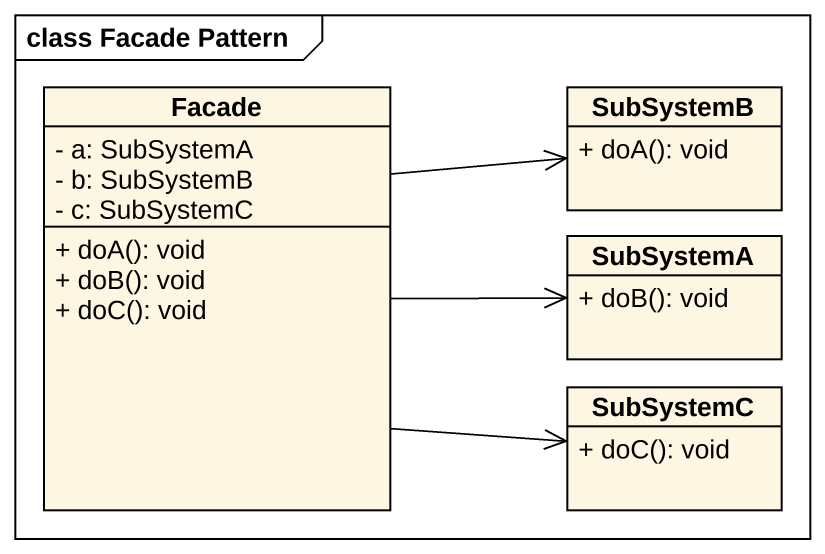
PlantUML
@startuml
mainframe class Facade Pattern
hide circle
hide empty members
skinparam classAttributeIconSize 0
class Facade {
  - a: SubSystemA
  - b: SubSystemB
  - c: SubSystemC
  + doA(): void
  + doB(): void
  + doC(): void
}
class SubSystemB {
  + doA(): void
}
class SubSystemA {
  + doB(): void
}
class SubSystemC {
  + doC(): void
}
Facade -right-> SubSystemB
Facade -right-> SubSystemA
Facade -right-> SubSystemC
@enduml
